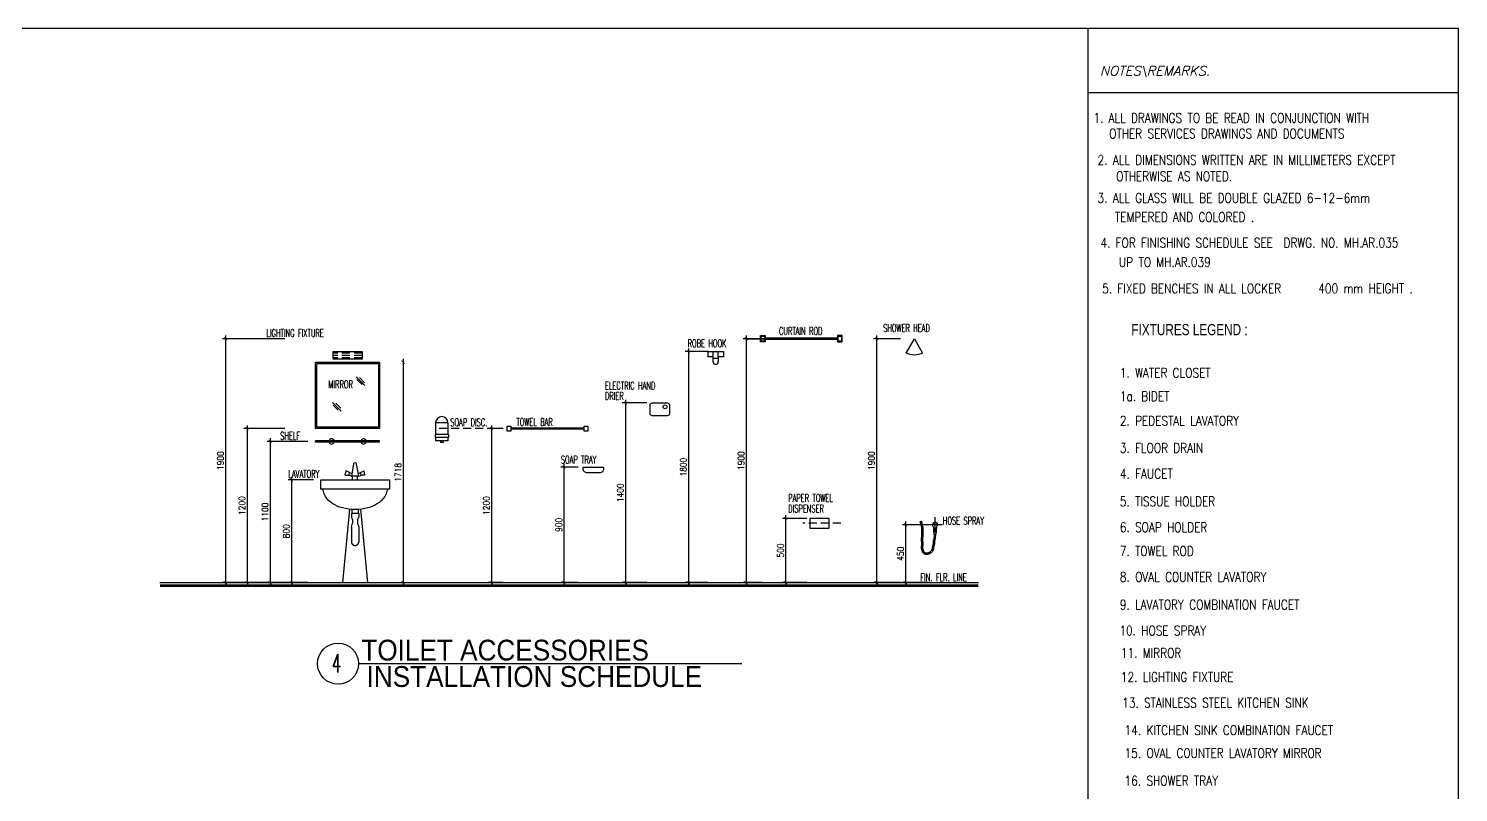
# Model space of a CAD drawing. Extents: x -171191 to -142314, y 196391 to 216316.
# Drawn here: x -154013 to -142866, y 210364 to 216316 of the extents above; entities that cross this region are included whole.
import ezdxf
from ezdxf.enums import TextEntityAlignment as Align

# ---------------------------------------------------------------- set-up
doc = ezdxf.new("R2010")
doc.units = 0
doc.header["$LTSCALE"] = 500
doc.header["$MEASUREMENT"] = 0
for name, pattern in [('CENTER2', [1.125, 0.75, -0.125, 0.125, -0.125]), ('HIDDEN', [0.375, 0.25, -0.125]), ('HIDDEN2', [0.1875, 0.125, -0.0625])]:
    doc.linetypes.add(name, pattern=pattern)
doc.layers.get('0').update_dxf_attribs({"linetype": 'CONTINUOUS'})
doc.layers.get('DEFPOINTS').update_dxf_attribs({"linetype": 'CONTINUOUS'})
for name, color, linetype in [('AXIS', 11, 'CENTER2'), ('BOARDER', 6, 'CONTINUOUS'), ('CONC', 3, 'CONTINUOUS'), ('DIM', 4, 'CONTINUOUS'), ('DIM1', 2, 'CONTINUOUS'), ('DRWIN', 2, 'CONTINUOUS'), ('FIX', 2, 'CONTINUOUS'), ('HATCH', 8, 'CONTINUOUS'), ('JUMP', 2, 'CONTINUOUS'), ('SANI', 2, 'CONTINUOUS'), ('SETTING', 3, 'CONTINUOUS'), ('TITLE', 1, 'CONTINUOUS'), ('TXT', 2, 'CONTINUOUS'), ('TXT1', 2, 'CONTINUOUS'), ('WallPartition', 2, 'CONTINUOUS')]:
    doc.layers.add(name, color=color, linetype=linetype)
doc.styles.add('DIM', font='simplex.shx', dxfattribs={"width": 0.85})
doc.styles.add('ITALICT', font='italict', dxfattribs={"height": 0.2})
doc.styles.add('ROMANS', font='romans.shx', dxfattribs={"width": 0.6})
doc.styles.add('TTXT', font='swisse.ttf', dxfattribs={"width": 0.9})
doc.dimstyles.new('DIM1-25', dxfattribs={"dimscale": 25, "dimtxt": 2, "dimasz": 1, "dimexe": 1, "dimexo": 1, "dimgap": 0.6, "dimtad": 1, "dimdec": 0, "dimdsep": 46, "dimtxsty": 'DIM', "dimblk1": 'ARCHTICK', "dimblk2": 'ARCHTICK', "dimsah": 1, "dimcen": 0.09, "dimdle": 1, "dimclrd": 256, "dimclrt": 2, "dimadec": 0, "dimazin": 0, "dimtfac": 1, "dimtdec": 0, "dimtix": 1, "dimtmove": 1, "dimatfit": 3, "dimldrblk": 'ARCHTICK', "dimfxl": 0, "dimtvp": 2, "dimtolj": 1, "dimtzin": 0, "dimarcsym": 0})

# ---------------------------------------------------------------- blocks, each defined once
blk = doc.blocks.new('A0-BOX')
at = {"layer": 'TITLE'}
for p, q in [((113.3, 79.7), (0, 79.7)), ((101.75, 0), (101.75, 79.7)), ((113.3, 0), (113.3, 79.7)), ((113.3, 77.7), (101.75, 77.7))]:
    blk.add_line(p, q, dxfattribs=at)
blk = doc.blocks.new('_ARCHTICK')
at = {"color": 0, "linetype": 'ByBlock', "const_width": 0.15}
blk.add_lwpolyline([(-0.5, -0.5), (0.5, 0.5)], dxfattribs=at)
blk = doc.blocks.new('*D149')
at = {"layer": 'DEFPOINTS', "color": 0}
for p in [(-147190, 213899), (-147402, 211999), (-147190, 211999)]:
    blk.add_point(p, dxfattribs=at)
at = {"layer": 'DIM', "color": 0, "lineweight": -2}
for p, q in [((-147215, 213899), (-147427, 213899)), ((-147215, 211999), (-147427, 211999))]:
    blk.add_line(p, q, dxfattribs=at)
at = {"layer": 'DIM', "lineweight": -2}
blk.add_line((-147402, 213924), (-147402, 211974), dxfattribs=at)
at = {"layer": 'DIM', "lineweight": -2, "xscale": 25, "yscale": 25, "zscale": 25}
for p, rotation in [((-147402, 213899), 90), ((-147402, 211999), 270)]:
    blk.add_blockref('_ARCHTICK', p, dxfattribs=dict(at, rotation=rotation))
at = {"layer": 'DIM', "color": 2, "insert": (-147442, 212949), "char_height": 50, "attachment_point": 5, "rotation": 90, "style": 'DIM'}
blk.add_mtext('\\A1;1900', dxfattribs=at)
blk = doc.blocks.new('*D162')
at = {"layer": 'DEFPOINTS', "color": 0}
for p in [(-151991, 213899), (-152477, 211999), (-152096, 211999)]:
    blk.add_point(p, dxfattribs=at)
at = {"layer": 'DIM', "color": 0, "lineweight": -2}
for p, q in [((-152016, 213899), (-152502, 213899)), ((-152121, 211999), (-152502, 211999))]:
    blk.add_line(p, q, dxfattribs=at)
at = {"layer": 'DIM', "lineweight": -2}
blk.add_line((-152477, 213924), (-152477, 211974), dxfattribs=at)
at = {"layer": 'DIM', "lineweight": -2, "xscale": 25, "yscale": 25, "zscale": 25}
for p, rotation in [((-152477, 213899), 90), ((-152477, 211999), 270)]:
    blk.add_blockref('_ARCHTICK', p, dxfattribs=dict(at, rotation=rotation))
at = {"layer": 'DIM', "color": 2, "insert": (-152517, 212949), "char_height": 50, "attachment_point": 5, "rotation": 90, "style": 'DIM'}
blk.add_mtext('\\A1;1900', dxfattribs=at)
blk = doc.blocks.new('*D161')
at = {"layer": 'DEFPOINTS', "color": 0}
for p in [(-148255, 213899), (-148418, 211999), (-148268, 211999)]:
    blk.add_point(p, dxfattribs=at)
at = {"layer": 'DIM', "color": 0, "lineweight": -2}
for p, q in [((-148280, 213899), (-148443, 213899)), ((-148293, 211999), (-148443, 211999))]:
    blk.add_line(p, q, dxfattribs=at)
at = {"layer": 'DIM', "lineweight": -2}
blk.add_line((-148418, 213924), (-148418, 211974), dxfattribs=at)
at = {"layer": 'DIM', "lineweight": -2, "xscale": 25, "yscale": 25, "zscale": 25}
for p, rotation in [((-148418, 213899), 90), ((-148418, 211999), 270)]:
    blk.add_blockref('_ARCHTICK', p, dxfattribs=dict(at, rotation=rotation))
at = {"layer": 'DIM', "color": 2, "insert": (-148458, 212949), "char_height": 50, "attachment_point": 5, "rotation": 90, "style": 'DIM'}
blk.add_mtext('\\A1;1900', dxfattribs=at)
blk = doc.blocks.new('*D165')
at = {"layer": 'DEFPOINTS', "color": 0}
for p in [(-151766, 212799), (-151964, 211999), (-151879, 211999)]:
    blk.add_point(p, dxfattribs=at)
at = {"layer": 'DIM', "color": 0, "lineweight": -2}
for p, q in [((-151791, 212799), (-151989, 212799)), ((-151904, 211999), (-151989, 211999))]:
    blk.add_line(p, q, dxfattribs=at)
at = {"layer": 'DIM', "lineweight": -2}
blk.add_line((-151964, 212824), (-151964, 211974), dxfattribs=at)
at = {"layer": 'DIM', "lineweight": -2, "xscale": 25, "yscale": 25, "zscale": 25}
for p, rotation in [((-151964, 212799), 90), ((-151964, 211999), 270)]:
    blk.add_blockref('_ARCHTICK', p, dxfattribs=dict(at, rotation=rotation))
at = {"layer": 'DIM', "color": 2, "insert": (-152004, 212399), "char_height": 50, "attachment_point": 5, "rotation": 90, "style": 'DIM'}
blk.add_mtext('\\A1;800', dxfattribs=at)
blk = doc.blocks.new('*D164')
at = {"layer": 'DEFPOINTS', "color": 0}
for p in [(-151812, 213099), (-152129, 211999), (-151812, 211999)]:
    blk.add_point(p, dxfattribs=at)
at = {"layer": 'DIM', "lineweight": -2}
blk.add_line((-152129, 213124), (-152129, 211974), dxfattribs=at)
at = {"layer": 'DIM', "color": 0, "lineweight": -2}
for p, q in [((-151837, 213099), (-152154, 213099)), ((-151837, 211999), (-152154, 211999))]:
    blk.add_line(p, q, dxfattribs=at)
at = {"layer": 'DIM', "lineweight": -2, "xscale": 25, "yscale": 25, "zscale": 25}
for p, rotation in [((-152129, 213099), 90), ((-152129, 211999), 270)]:
    blk.add_blockref('_ARCHTICK', p, dxfattribs=dict(at, rotation=rotation))
at = {"layer": 'DIM', "color": 2, "insert": (-152169, 212549), "char_height": 50, "attachment_point": 5, "rotation": 90, "style": 'DIM'}
blk.add_mtext('\\A1;1100', dxfattribs=at)
blk = doc.blocks.new('*D163')
at = {"layer": 'DEFPOINTS', "color": 0}
for p in [(-151991, 213199), (-152309, 211999), (-151991, 211999)]:
    blk.add_point(p, dxfattribs=at)
at = {"layer": 'DIM', "color": 0, "lineweight": -2}
for p, q in [((-152016, 213199), (-152334, 213199)), ((-152016, 211999), (-152334, 211999))]:
    blk.add_line(p, q, dxfattribs=at)
at = {"layer": 'DIM', "lineweight": -2}
blk.add_line((-152309, 213224), (-152309, 211974), dxfattribs=at)
at = {"layer": 'DIM', "lineweight": -2, "xscale": 25, "yscale": 25, "zscale": 25}
for p, rotation in [((-152309, 213199), 90), ((-152309, 211999), 270)]:
    blk.add_blockref('_ARCHTICK', p, dxfattribs=dict(at, rotation=rotation))
at = {"layer": 'DIM', "color": 2, "insert": (-152349, 212599), "char_height": 50, "attachment_point": 5, "rotation": 90, "style": 'DIM'}
blk.add_mtext('\\A1;1200', dxfattribs=at)
blk = doc.blocks.new('A$C753C42D5')
at = {"layer": 'SANI', "linetype": 'Continuous'}
for p, q in [((0.257, 0.925), (0.239, 0.829)), ((0.297, 0.829), (0.279, 0.925)), ((0.192, 0.837), (0.198, 0.871)), ((0.192, 0.837), (0.221, 0.837)), ((0.225, 0.857), (0.198, 0.871)), ((0.221, 0.837), (0.225, 0.857)), ((0.239, 0.829), (0.221, 0.837)), ((0.243, 0.848), (0.225, 0.857)), ((0.297, 0.829), (0.239, 0.829)), ((0.249, 0.8), (0.249, 0.829)), ((0.287, 0.8), (0.287, 0.829)), ((0.293, 0.848), (0.311, 0.857)), ((0.297, 0.829), (0.315, 0.837)), ((0.311, 0.857), (0.338, 0.871)), ((0.315, 0.837), (0.311, 0.857)), ((0.344, 0.837), (0.315, 0.837)), ((0.344, 0.837), (0.338, 0.871)), ((0.225, 0.572), (0.171, 0)), ((0.311, 0.572), (0.365, 0))]:
    blk.add_line(p, q, dxfattribs=at)
at = {"layer": 'SANI', "linetype": 'HIDDEN2'}
for p, q in [((0.244, 0.57), (0.244, 0.538)), ((0.292, 0.57), (0.292, 0.538)), ((0.297, 0.538), (0.239, 0.538)), ((0.239, 0.538), (0.239, 0.509)), ((0.239, 0.509), (0.249, 0.49)), ((0.239, 0.433), (0.249, 0.462)), ((0.249, 0.49), (0.249, 0.462)), ((0.287, 0.49), (0.297, 0.509)), ((0.287, 0.49), (0.287, 0.462)), ((0.287, 0.462), (0.297, 0.433)), ((0.297, 0.538), (0.297, 0.509)), ((0.239, 0.433), (0.239, 0.318)), ((0.297, 0.433), (0.297, 0.318))]:
    blk.add_line(p, q, dxfattribs=at)
at = {"layer": 'SANI', "linetype": 'Continuous'}
blk.add_lwpolyline([(0.536, 0.8), (0.536, 0.789), (0.536, 0.728), (0, 0.728), (0, 0.789), (0, 0.8)], close=True, dxfattribs=at)
for points in [[(0.516, 0.712, -0.107261), (0.5, 0.672, -0.107169), (0.444, 0.616, -0.077294), (0.368, 0.583, -0.06439), (0.269, 0.57, -0.06439), (0.169, 0.583, -0.077294), (0.093, 0.616, -0.107169), (0.037, 0.672, -0.107938), (0.021, 0.713, -0.000994)], [(0.517, 0.728, -0.000994), (0.517, 0.728, -0.145509)]]:
    blk.add_lwpolyline(points, format="xyb", dxfattribs=at)
for centre, radius, start, end in [((0.268, 0.923), 0.0115, 9.5273, 170.4727), ((0.002, 0.709), 0.0191, 10.8078, 88.4915), ((0.535, 0.709), 0.0191, 89.1936, 170.0196)]:
    blk.add_arc(centre, radius, start, end, dxfattribs=at)
at = {"layer": 'SANI', "linetype": 'HIDDEN2'}
blk.add_arc((0.268, 0.318), 0.0287, 180, 0, dxfattribs=at)
blk = doc.blocks.new('*D159')
at = {"layer": 'DEFPOINTS', "color": 0}
for p in [(-151093, 213717), (-151093, 211999), (-151093, 211999)]:
    blk.add_point(p, dxfattribs=at)
at = {"layer": 'DIM', "lineweight": -2}
blk.add_line((-151093, 213742), (-151093, 211974), dxfattribs=at)
at = {"layer": 'DIM', "lineweight": -2, "xscale": 25, "yscale": 25, "zscale": 25}
for p, rotation in [((-151093, 213717), 90), ((-151093, 211999), 270)]:
    blk.add_blockref('_ARCHTICK', p, dxfattribs=dict(at, rotation=rotation))
at = {"layer": 'DIM', "color": 2, "insert": (-151133, 212858), "char_height": 50, "attachment_point": 5, "rotation": 90, "style": 'DIM'}
blk.add_mtext('\\A1;1718', dxfattribs=at)
blk = doc.blocks.new('*D168')
at = {"layer": 'DEFPOINTS', "color": 0}
for p in [(-149704, 212899), (-149839, 211999), (-149704, 211999)]:
    blk.add_point(p, dxfattribs=at)
at = {"layer": 'DIM', "color": 0, "lineweight": -2}
for p, q in [((-149729, 212899), (-149864, 212899)), ((-149729, 211999), (-149864, 211999))]:
    blk.add_line(p, q, dxfattribs=at)
at = {"layer": 'DIM', "lineweight": -2}
blk.add_line((-149839, 212924), (-149839, 211974), dxfattribs=at)
at = {"layer": 'DIM', "lineweight": -2, "xscale": 25, "yscale": 25, "zscale": 25}
for p, rotation in [((-149839, 212899), 90), ((-149839, 211999), 270)]:
    blk.add_blockref('_ARCHTICK', p, dxfattribs=dict(at, rotation=rotation))
at = {"layer": 'DIM', "color": 2, "insert": (-149879, 212449), "char_height": 50, "attachment_point": 5, "rotation": 90, "style": 'DIM'}
blk.add_mtext('\\A1;900', dxfattribs=at)
blk = doc.blocks.new('*D167')
at = {"layer": 'DEFPOINTS', "color": 0}
for p in [(-150288, 213199), (-150404, 211999), (-150288, 211999)]:
    blk.add_point(p, dxfattribs=at)
at = {"layer": 'DIM', "color": 0, "lineweight": -2}
for p, q in [((-150313, 213199), (-150429, 213199)), ((-150313, 211999), (-150429, 211999))]:
    blk.add_line(p, q, dxfattribs=at)
at = {"layer": 'DIM', "lineweight": -2}
blk.add_line((-150404, 213224), (-150404, 211974), dxfattribs=at)
at = {"layer": 'DIM', "lineweight": -2, "xscale": 25, "yscale": 25, "zscale": 25}
for p, rotation in [((-150404, 213199), 90), ((-150404, 211999), 270)]:
    blk.add_blockref('_ARCHTICK', p, dxfattribs=dict(at, rotation=rotation))
at = {"layer": 'DIM', "color": 2, "insert": (-150444, 212599), "char_height": 50, "attachment_point": 5, "rotation": 90, "style": 'DIM'}
blk.add_mtext('\\A1;1200', dxfattribs=at)
blk = doc.blocks.new('*D166')
at = {"layer": 'DEFPOINTS', "color": 0}
for p in [(-147922, 212499), (-148111, 211999), (-147922, 211999)]:
    blk.add_point(p, dxfattribs=at)
at = {"layer": 'DIM', "color": 0, "lineweight": -2}
for p, q in [((-147947, 212499), (-148136, 212499)), ((-147947, 211999), (-148136, 211999))]:
    blk.add_line(p, q, dxfattribs=at)
at = {"layer": 'DIM', "lineweight": -2}
blk.add_line((-148111, 212524), (-148111, 211974), dxfattribs=at)
at = {"layer": 'DIM', "lineweight": -2, "xscale": 25, "yscale": 25, "zscale": 25}
for p, rotation in [((-148111, 212499), 90), ((-148111, 211999), 270)]:
    blk.add_blockref('_ARCHTICK', p, dxfattribs=dict(at, rotation=rotation))
at = {"layer": 'DIM', "color": 2, "insert": (-148151, 212249), "char_height": 50, "attachment_point": 5, "rotation": 90, "style": 'DIM'}
blk.add_mtext('\\A1;500', dxfattribs=at)
blk = doc.blocks.new('A$C5E8321AC')
at = {"layer": 'SANI'}
for p, q in [((0.1, 0.154), (0.004, 0.154)), ((0.004, 0.154), (0.004, 0.063)), ((0.1, 0.154), (0.1, 0.063)), ((0.104, 0.063), (0, 0.063)), ((0, 0.063), (0, 0.04)), ((0.104, 0.04), (0, 0.04)), ((0.004, 0.04), (0.004, 0.012)), ((0.1, 0.012), (0.004, 0.012)), ((0.041, 0.012), (0.041, 0)), ((0.062, 0.012), (0.062, 0)), ((0.1, 0.04), (0.1, 0.012)), ((0.104, 0.063), (0.104, 0.04)), ((0.062, 0), (0.041, 0))]:
    blk.add_line(p, q, dxfattribs=at)
blk.add_arc((0.052, 0.154), 0.0479, 0, 180, dxfattribs=at)
blk = doc.blocks.new('*D160')
at = {"layer": 'DEFPOINTS', "color": 0}
for p in [(-148692, 213799), (-148868, 211999), (-148692, 211999)]:
    blk.add_point(p, dxfattribs=at)
at = {"layer": 'DIM', "color": 0, "lineweight": -2}
for p, q in [((-148717, 213799), (-148893, 213799)), ((-148717, 211999), (-148893, 211999))]:
    blk.add_line(p, q, dxfattribs=at)
at = {"layer": 'DIM', "lineweight": -2}
blk.add_line((-148868, 213824), (-148868, 211974), dxfattribs=at)
at = {"layer": 'DIM', "lineweight": -2, "xscale": 25, "yscale": 25, "zscale": 25}
for p, rotation in [((-148868, 213799), 90), ((-148868, 211999), 270)]:
    blk.add_blockref('_ARCHTICK', p, dxfattribs=dict(at, rotation=rotation))
at = {"layer": 'DIM', "color": 2, "insert": (-148908, 212899), "char_height": 50, "attachment_point": 5, "rotation": 90, "style": 'DIM'}
blk.add_mtext('\\A1;1800', dxfattribs=at)
blk = doc.blocks.new('*D158')
at = {"layer": 'DEFPOINTS', "color": 0}
for p in [(-149167, 213399), (-149360, 211999), (-149167, 211999)]:
    blk.add_point(p, dxfattribs=at)
at = {"layer": 'DIM', "color": 0, "lineweight": -2}
for p, q in [((-149192, 213399), (-149385, 213399)), ((-149192, 211999), (-149385, 211999))]:
    blk.add_line(p, q, dxfattribs=at)
at = {"layer": 'DIM', "lineweight": -2}
blk.add_line((-149360, 213424), (-149360, 211974), dxfattribs=at)
at = {"layer": 'DIM', "lineweight": -2, "xscale": 25, "yscale": 25, "zscale": 25}
for p, rotation in [((-149360, 213399), 90), ((-149360, 211999), 270)]:
    blk.add_blockref('_ARCHTICK', p, dxfattribs=dict(at, rotation=rotation))
at = {"layer": 'DIM', "color": 2, "insert": (-149400, 212699), "char_height": 50, "attachment_point": 5, "rotation": 90, "style": 'DIM'}
blk.add_mtext('\\A1;1400', dxfattribs=at)
blk = doc.blocks.new('*D169')
at = {"layer": 'DEFPOINTS', "color": 0}
for p in [(-146966, 212449), (-147176, 211999), (-146966, 211999)]:
    blk.add_point(p, dxfattribs=at)
at = {"layer": 'DIM', "color": 0, "lineweight": -2}
for p, q in [((-146991, 212449), (-147201, 212449)), ((-146991, 211999), (-147201, 211999))]:
    blk.add_line(p, q, dxfattribs=at)
at = {"layer": 'DIM', "lineweight": -2}
blk.add_line((-147176, 212474), (-147176, 211974), dxfattribs=at)
at = {"layer": 'DIM', "lineweight": -2, "xscale": 25, "yscale": 25, "zscale": 25}
for p, rotation in [((-147176, 212449), 90), ((-147176, 211999), 270)]:
    blk.add_blockref('_ARCHTICK', p, dxfattribs=dict(at, rotation=rotation))
at = {"layer": 'DIM', "color": 2, "insert": (-147216, 212224), "char_height": 50, "attachment_point": 5, "rotation": 90, "style": 'DIM'}
blk.add_mtext('\\A1;450', dxfattribs=at)

msp = doc.modelspace()

# ---------------------------------------------------------------- linework, layer by layer
at = {"layer": 'AXIS'}
msp.add_line((-148417.8, 213898.8), (-148027.1, 213898.8), dxfattribs=at)
at = {"layer": 'AXIS', "linetype": 'CENTER2', "ltscale": 10}
for p, q in [((-146889.4, 212448.8), (-147008.5, 212448.8)), ((-146945.7, 212389.5), (-146945.7, 212508.6))]:
    msp.add_line(p, q, dxfattribs=at)
at = {"layer": 'BOARDER', "const_width": 20}
msp.add_lwpolyline([(-152989.2, 211974.8), (-146608.6, 211974.8)], dxfattribs=at)
at = {"layer": 'CONC'}
msp.add_lwpolyline([(-149167.3, 213314.8), (-149167.3, 213382.8, -0.4142136), (-149151.3, 213398.8), (-149033.3, 213398.8, -0.4142136), (-149017.3, 213382.8), (-149017.3, 213314.8, -0.4142136), (-149033.3, 213298.8), (-149151.3, 213298.8, -0.4142136)], format="xyb", close=True, dxfattribs=at)
at = {"layer": 'DIM1'}
msp.add_lwpolyline([(-149688.7, 212885.3), (-149688.7, 212898.8), (-149530, 212898.8), (-149530, 212885.3, -0.4142136), (-149561.5, 212853.8), (-149657.2, 212853.8, -0.4142136)], format="xyb", close=True, dxfattribs=at)
at = {"layer": 'DIM1', "linetype": 'HIDDEN'}
for points in [[(-146941.4, 212374.6), (-146942.7, 212366.8), (-146943.5, 212360.6), (-146944, 212355.5), (-146944.3, 212351.4), (-146944.5, 212348), (-146944.6, 212344.9), (-146944.9, 212341.7), (-146945.5, 212338.5), (-146946.4, 212335.3), (-146947.5, 212332.4), (-146948.6, 212329.7), (-146949.6, 212327.4), (-146950.5, 212325.2), (-146951.1, 212323.4), (-146951.6, 212321.9), (-146951.8, 212320.8), (-146951.8, 212319.7), (-146951.7, 212318.3), (-146951.5, 212316.5), (-146951.1, 212314.3), (-146950.6, 212311.8), (-146950.2, 212308.8), (-146950, 212305.5), (-146950.1, 212301.9), (-146950.7, 212298.2), (-146951.6, 212294.8), (-146952.6, 212291.7), (-146953.7, 212288.8), (-146954.7, 212286), (-146955.7, 212283.5), (-146956.4, 212281.1), (-146957, 212278.9), (-146957.4, 212276.6), (-146957.7, 212274.1), (-146957.9, 212271.4), (-146958.2, 212268.3), (-146958.5, 212265), (-146959, 212261.4), (-146959.8, 212257.7), (-146961, 212253.7), (-146962.7, 212249.8), (-146964.7, 212246.2), (-146967, 212242.7), (-146969.5, 212239.4), (-146972.1, 212236.4), (-146974.8, 212233.5), (-146977.6, 212231), (-146980.4, 212228.6), (-146983.2, 212226.5), (-146986.1, 212224.7), (-146989.1, 212223.1), (-146992.1, 212221.8), (-146995.2, 212220.8), (-146998.3, 212220), (-147001.5, 212219.4), (-147004.7, 212219), (-147008.1, 212218.7), (-147011.6, 212218.6), (-147015.2, 212218.7), (-147019, 212219), (-147022.8, 212219.7), (-147026.6, 212220.7), (-147030.4, 212222.3), (-147034.1, 212224.5), (-147037.3, 212227.4), (-147039.8, 212230.7), (-147041.6, 212234), (-147043, 212237.2), (-147044.1, 212240.3), (-147045, 212243.2), (-147045.8, 212245.9), (-147046.5, 212248.4), (-147047.3, 212250.8), (-147048.2, 212253.4), (-147049.1, 212256), (-147050, 212258.8), (-147050.8, 212261.9), (-147051.5, 212265.1), (-147051.9, 212268.6), (-147052.1, 212272.3), (-147051.8, 212275.9), (-147051.3, 212279.4), (-147050.7, 212282.6), (-147050, 212285.7), (-147049.4, 212288.8), (-147049, 212291.8), (-147048.6, 212294.9), (-147048.5, 212298.2), (-147048.6, 212301.7), (-147049, 212305.6), (-147049.5, 212309.9), (-147050.1, 212314.5), (-147050.8, 212319.3), (-147051.4, 212324.3), (-147051.8, 212329.4), (-147052, 212334.7), (-147052, 212339.8), (-147051.6, 212344.8), (-147051.1, 212349.6), (-147050.5, 212354), (-147049.9, 212358.2), (-147049.3, 212362.1), (-147048.8, 212365.7), (-147048.5, 212369), (-147048.4, 212372), (-147048.4, 212374.9), (-147048.5, 212377.8), (-147048.7, 212380.8), (-147049, 212383.9), (-147049.2, 212387), (-147049.4, 212390.4), (-147049.5, 212393.8), (-147049.4, 212397.4), (-147049.2, 212400.8), (-147049, 212404.1), (-147048.7, 212407.3), (-147048.4, 212410.3), (-147048.3, 212413.2), (-147048.2, 212415.9), (-147048.2, 212418.4), (-147048.5, 212420.9), (-147048.9, 212423.7), (-147049.7, 212427.5), (-147050.9, 212432.6), (-147052.5, 212439.3), (-147054.8, 212448), (-147057.6, 212459), (-147061, 212472.6)], [(-146951.3, 212376.2), (-146952.6, 212368.2), (-146953.4, 212361.7), (-146954, 212356.4), (-146954.3, 212352.1), (-146954.4, 212348.5), (-146954.6, 212345.6), (-146954.8, 212343), (-146955.3, 212340.7), (-146955.9, 212338.3), (-146956.8, 212336), (-146957.8, 212333.6), (-146958.8, 212331.3), (-146959.8, 212328.9), (-146960.6, 212326.5), (-146961.3, 212324.2), (-146961.7, 212321.9), (-146961.8, 212319.5), (-146961.7, 212317.2), (-146961.3, 212314.9), (-146960.9, 212312.5), (-146960.5, 212310.2), (-146960.1, 212307.8), (-146960, 212305.3), (-146960.1, 212302.8), (-146960.5, 212300.3), (-146961.2, 212297.7), (-146962, 212295), (-146963, 212292.3), (-146964.1, 212289.5), (-146965.1, 212286.7), (-146966, 212283.9), (-146966.8, 212281), (-146967.3, 212278.1), (-146967.7, 212275.1), (-146967.9, 212272.2), (-146968.1, 212269.2), (-146968.4, 212266.2), (-146968.8, 212263.2), (-146969.5, 212260.2), (-146970.4, 212257.2), (-146971.7, 212254.2), (-146973.3, 212251.3), (-146975.2, 212248.4), (-146977.3, 212245.7), (-146979.5, 212243.1), (-146981.8, 212240.7), (-146984.2, 212238.5), (-146986.5, 212236.5), (-146988.8, 212234.8), (-146991.1, 212233.4), (-146993.4, 212232.2), (-146995.7, 212231.2), (-146998, 212230.4), (-147000.5, 212229.8), (-147003.1, 212229.3), (-147005.8, 212229), (-147008.7, 212228.7), (-147011.7, 212228.6), (-147014.7, 212228.7), (-147017.7, 212228.9), (-147020.6, 212229.4), (-147023.4, 212230.2), (-147025.9, 212231.2), (-147028.1, 212232.5), (-147029.9, 212234.2), (-147031.4, 212236.2), (-147032.7, 212238.4), (-147033.7, 212240.8), (-147034.6, 212243.4), (-147035.4, 212246), (-147036.2, 212248.7), (-147037, 212251.4), (-147037.8, 212254), (-147038.7, 212256.6), (-147039.6, 212259.1), (-147040.4, 212261.7), (-147041.1, 212264.2), (-147041.6, 212266.8), (-147042, 212269.4), (-147042, 212272.1), (-147041.8, 212274.8), (-147041.4, 212277.7), (-147040.8, 212280.7), (-147040.2, 212283.8), (-147039.6, 212287.1), (-147039, 212290.5), (-147038.7, 212294.2), (-147038.5, 212298.1), (-147038.7, 212302.3), (-147039, 212306.7), (-147039.6, 212311.2), (-147040.2, 212315.8), (-147040.8, 212320.6), (-147041.4, 212325.3), (-147041.8, 212330.1), (-147042, 212334.8), (-147042, 212339.4), (-147041.7, 212343.9), (-147041.2, 212348.3), (-147040.6, 212352.6), (-147040, 212356.8), (-147039.4, 212360.7), (-147038.9, 212364.6), (-147038.5, 212368.3), (-147038.4, 212371.8), (-147038.4, 212375.2), (-147038.5, 212378.4), (-147038.8, 212381.6), (-147039, 212384.7), (-147039.3, 212387.7), (-147039.4, 212390.8), (-147039.5, 212393.8), (-147039.4, 212396.9), (-147039.3, 212400.1), (-147039, 212403.3), (-147038.7, 212406.4), (-147038.5, 212409.6), (-147038.3, 212412.8), (-147038.2, 212415.9), (-147038.3, 212419), (-147038.5, 212422.1), (-147039, 212425.5), (-147039.9, 212429.7), (-147041.1, 212434.9), (-147042.8, 212441.7), (-147045.1, 212450.4), (-147047.9, 212461.4), (-147051.3, 212475.1)]]:
    msp.add_lwpolyline(points, dxfattribs=at)
at = {"layer": 'DIM1'}
for centre, radius in [((-149050.9, 213368.4), 15.1), ((-147056.4, 212473), 3.64)]:
    msp.add_circle(centre, radius, dxfattribs=at)
at = {"layer": 'DRWIN'}
msp.add_line((-152989.2, 211998.8), (-146608.6, 211998.8), dxfattribs=at)
at = {"layer": 'FIX'}
for p, q in [((-147702.4, 213896.2), (-147702.4, 213902.7)), ((-148715.9, 213758.8), (-148715.9, 213798.8)), ((-148715.9, 213798.8), (-148595.9, 213798.8)), ((-148675.9, 213758.8), (-148675.9, 213798.8)), ((-148635.9, 213758.8), (-148635.9, 213798.8)), ((-148595.9, 213798.8), (-148595.9, 213758.8)), ((-148675.9, 213758.8), (-148715.9, 213758.8)), ((-148675.9, 213718.8), (-148675.9, 213758.8)), ((-148635.9, 213744.7), (-148675.9, 213744.7)), ((-148635.9, 213758.8), (-148635.9, 213718.8)), ((-148595.9, 213758.8), (-148635.9, 213758.8)), ((-151391, 213534.5), (-151458.7, 213602.2)), ((-151413.2, 213541.9), (-151453.8, 213582.5)), ((-151393.5, 213556.7), (-151432.9, 213596)), ((-151576.7, 213334.8), (-151644.3, 213402.5)), ((-151598.8, 213342.2), (-151639.4, 213382.8)), ((-151579.1, 213356.9), (-151618.5, 213396.3)), ((-149680.7, 213196.2), (-149680.7, 213202.7))]:
    msp.add_line(p, q, dxfattribs=at)
at = {"layer": 'FIX', "color": 2}
for p, q in [((-151775.8, 213093.4), (-151775.8, 213104.3)), ((-151275.8, 213104.3), (-151775.8, 213104.3)), ((-151275.8, 213093.4), (-151775.8, 213093.4)), ((-151275.8, 213093.4), (-151275.8, 213104.3))]:
    msp.add_line(p, q, dxfattribs=at)
at = {"layer": 'FIX'}
for points in [[(-148270.7, 213896.2), (-148270.7, 213874.1), (-148307.5, 213874.1), (-148307.5, 213923.6), (-148270.7, 213923.6), (-148270.7, 213902.7)], [(-147702.4, 213902.7), (-148275.7, 213902.7), (-148275.7, 213896.2), (-147702.4, 213896.2)], [(-147707.4, 213896.2), (-147707.4, 213874.1), (-147670.6, 213874.1), (-147670.6, 213923.6), (-147707.4, 213923.6), (-147707.4, 213902.7)], [(-149680.7, 213202.7), (-150254, 213202.7), (-150254, 213196.2), (-149680.7, 213196.2)]]:
    msp.add_lwpolyline(points, dxfattribs=at)
for points in [[(-148275.7, 213879.1), (-148302.5, 213879.1), (-148302.5, 213918.6), (-148275.7, 213918.6)], [(-147675.7, 213879.1), (-147702.5, 213879.1), (-147702.5, 213918.6), (-147675.7, 213918.6)], [(-150254, 213179.1), (-150280.8, 213179.1), (-150280.8, 213218.6), (-150254, 213218.6)], [(-149654, 213179.1), (-149680.8, 213179.1), (-149680.8, 213218.6), (-149654, 213218.6)]]:
    msp.add_lwpolyline(points, close=True, dxfattribs=at)
msp.add_lwpolyline([(-147107, 213898.8), (-147042.9, 213787.8, -0.2424864), (-147171.1, 213787.8)], format="xyb", close=True, dxfattribs=at)
at = {"layer": 'FIX', "color": 2}
for points in [[(-151275.8, 213716.5), (-151275.8, 213198.8), (-151775.8, 213198.8), (-151775.8, 213716.5)], [(-151285.8, 213706.5), (-151285.8, 213208.8), (-151765.8, 213208.8), (-151765.8, 213706.5)]]:
    msp.add_lwpolyline(points, close=True, dxfattribs=at)
at = {"layer": 'FIX'}
msp.add_arc((-148655.9, 213718.8), 20, 180, 0, dxfattribs=at)
at = {"layer": 'FIX', "color": 2}
for centre, start, end in [((-151650.8, 213098.8), 15.20227, 164.79773), ((-151400.8, 213098.8), 15.20227, 164.79773), ((-151650.8, 213098.8), 195.20227, 344.79773), ((-151400.8, 213098.8), 195.20227, 344.79773)]:
    msp.add_arc(centre, 20.6, start, end, dxfattribs=at)
at = {"layer": 'HATCH', "linetype": 'HIDDEN2'}
for p, q in [((-151413.3, 213786.8), (-151638.3, 213786.8)), ((-151413.3, 213768.8), (-151638.3, 213768.8)), ((-151413.3, 213750.8), (-151638.3, 213750.8)), ((-150374.4, 213198.8), (-150843.6, 213198.8)), ((-147679.9, 212461.3), (-147977.7, 212461.3))]:
    msp.add_line(p, q, dxfattribs=at)
at = {"layer": 'JUMP'}
msp.add_lwpolyline([(-147921.8, 212498.8), (-147921.8, 212423.8), (-147771.8, 212423.8), (-147771.8, 212498.8)], close=True, dxfattribs=at)
at = {"layer": 'SANI', "color": 6}
msp.add_line((-151440, 211367.3), (-148452.4, 211367.3), dxfattribs=at)
at = {"layer": 'SANI'}
msp.add_lwpolyline([(-151413.3, 213738.8), (-151638.3, 213738.8), (-151638.3, 213798.8), (-151413.3, 213798.8)], close=True, dxfattribs=at)
at = {"layer": 'SETTING'}
for p, q in [((-146957.3, 212429.8), (-146965.2, 212447.6)), ((-146934.2, 212429.8), (-146926.3, 212447.6)), ((-146955.7, 212391.9), (-146955.7, 212422.5)), ((-146954.3, 212383.5), (-146955.2, 212387.1)), ((-146952.1, 212377.2), (-146954.3, 212383.5)), ((-146946.6, 212368.9), (-146952.1, 212377.2)), ((-146946.3, 212368.9), (-146940.5, 212375.3)), ((-146938.7, 212379.2), (-146937.5, 212382.5)), ((-146937, 212384.4), (-146936.3, 212387.1)), ((-146935.7, 212391.9), (-146935.7, 212422.5))]:
    msp.add_line(p, q, dxfattribs=at)
for centre, radius, start, end in [((-146945.7, 212448.8), 20, 4.77123, 175.22877), ((-146959.7, 212450), 6, 175.22877, 203.96841), ((-146931.8, 212450), 6, 336.03159, 4.77123), ((-146973.7, 212422.5), 18, 0, 23.96841), ((-146963.7, 212424.7), 8, 0, 23.96841), ((-146935.7, 212391.9), 20, 180, 193.70485), ((-146957.6, 212385.8), 20, 328.31381, 340.75167), ((-146956.4, 212389.1), 20, 340.75167, 346.29515), ((-146955.7, 212391.9), 20, 346.29515, 0), ((-146917.7, 212422.5), 18, 156.03159, 180), ((-146927.7, 212424.7), 8, 156.03159, 180)]:
    msp.add_arc(centre, radius, start, end, dxfattribs=at)
at = {"layer": 'TITLE', "color": 6}
msp.add_circle((-151600, 211367.3), 160, dxfattribs=at)

# ---------------------------------------------------------------- block references
at = {"xscale": 250, "yscale": 250, "zscale": 250}
msp.add_blockref('A0-BOX', (-171191.3, 196390.7), dxfattribs=at)
at = {"layer": 'FIX', "xscale": 1000, "yscale": 1000, "zscale": 1000}
msp.add_blockref('A$C5E8321AC', (-150843.7, 213090.5), dxfattribs=at)
at = {"layer": 'WallPartition', "xscale": 1000, "yscale": 1000, "zscale": 1000}
msp.add_blockref('A$C753C42D5', (-151735.5, 211998.8), dxfattribs=at)

# ---------------------------------------------------------------- texts
at = {"layer": 'TITLE', "style": 'ROMANS', "width": 0.6}
msp.add_text('4', height=143.9, dxfattribs=at).set_placement((-151648.8, 211297.7))
at = {"layer": 'TXT', "style": 'ITALICT'}
msp.add_text('NOTES\\REMARKS.', height=75, dxfattribs=at).set_placement((-145660.6, 215949))
at = {"layer": 'TXT', "style": 'ROMANS'}
for s, height, width, p in [('1. ALL DRAWINGS TO BE READ IN CONJUNCTION WITH ', 75, 0.8, (-145711.4, 215582)), ('OTHER SERVICES DRAWINGS AND DOCUMENTS', 75, 0.8, (-145588.6, 215460)), ('2. ALL DIMENSIONS WRITTEN ARE IN MILLIMETERS EXCEPT', 75, 0.8, (-145678.6, 215254.7)), ('OTHERWISE AS NOTED.', 75, 0.8, (-145534, 215127.3)), ('3. ALL GLASS WILL BE DOUBLE GLAZED 6-12-6mm ', 75, 0.8, (-145678.7, 214958.6)), ('TEMPERED AND COLORED .', 75, 0.8, (-145544, 214810)), ('4. FOR FINISHING SCHEDULE SEE  DRWG. NO. MH.AR.035', 75, 0.8, (-145657, 214609.1)), ('UP TO MH.AR.039', 75, 0.8, (-145512.2, 214458.4)), ('5. FIXED BENCHES IN ALL LOCKER', 75, 0.8, (-145643.8, 214253)), ('400 mm HEIGHT .', 75, 0.8, (-143958, 214253.9)), ('SHOWER HEAD', 60, 0.6, (-147351, 213952.4)), ('LIGHTING FIXTURE', 60, 0.6, (-152159.2, 213912.7)), ('CURTAIN ROD', 60, 0.6, (-148162.6, 213929.6)), ('ROBE HOOK', 60, 0.6, (-148875, 213833.6)), ('MIRROR ', 60, 0.6, (-151675, 213513.4)), ('ELECTRIC HAND', 60, 0.6, (-149519.5, 213503.6)), ('1. WATER CLOSET', 75, 0.8, (-145505.2, 213596.1)), ('DRIER', 60, 0.6, (-149519.5, 213423.6)), ('1a. BIDET', 75, 0.8, (-145505.2, 213413.4)), ('SOAP DISC.', 60, 0.6, (-150725, 213217.8)), ('TOWEL BAR', 60, 0.6, (-150209.9, 213220.8)), ('2. PEDESTAL LAVATORY', 75, 0.8, (-145505.2, 213221.9)), ('SHELF', 60, 0.6, (-152051.4, 213112.6)), ('3. FLOOR DRAIN', 75, 0.8, (-145505.2, 213010.7)), ('SOAP TRAY', 60, 0.6, (-149863.3, 212926.7)), ('LAVATORY', 60, 0.6, (-151987, 212816.2)), ('4. FAUCET', 75, 0.8, (-145505.2, 212809.5)), ('PAPER TOWEL', 60, 0.6, (-148090.7, 212629.3)), ('DISPENSER', 60, 0.6, (-148090.7, 212545.9)), ('5. TISSUE HOLDER', 75, 0.8, (-145505.2, 212593.6)), ('HOSE SPRAY', 60, 0.6, (-146885.9, 212450.9)), ('6. SOAP HOLDER', 75, 0.8, (-145505.2, 212392.4)), ('7. TOWEL ROD', 75, 0.8, (-145505.2, 212206.6)), ('FIN. FLR. LINE', 60, 0.6, (-147060.6, 212009.7)), ('8. OVAL COUNTER LAVATORY', 75, 0.8, (-145505.2, 212005.4)), ('9. LAVATORY COMBINATION FAUCET', 75, 0.8, (-145505.2, 211789.5)), ('10. HOSE SPRAY', 75, 0.8, (-145508.7, 211587.6)), ('11. MIRROR', 75, 0.8, (-145497, 211413.2)), ('12. LIGHTING FIXTURE', 75, 0.8, (-145496.6, 211225.8)), ('13. STAINLESS STEEL KITCHEN SINK', 75, 0.8, (-145486.7, 211025.3)), ('14. KITCHEN SINK COMBINATION FAUCET', 75, 0.8, (-145468.1, 210811.7)), ('15. OVAL COUNTER LAVATORY MIRROR', 75, 0.8, (-145468.1, 210632.5)), ('16. SHOWER TRAY', 75, 0.8, (-145468.1, 210417.8))]:
    msp.add_text(s, height=height, dxfattribs=dict(at, width=width)).set_placement(p)
at = {"layer": 'TXT1', "color": 6, "style": 'TTXT', "width": 0.75}
msp.add_text('FIXTURES LEGEND :', height=87.5, dxfattribs=at).set_placement((-144962.4, 213970.3), align=Align.MIDDLE)
at = {"layer": 'TXT1', "color": 6, "style": 'TTXT', "width": 0.9}
for s, p in [('TOILET ACCESSORIES', (-151418.6, 211391.7)), ('INSTALLATION SCHEDULE', (-151377.7, 211186.1))]:
    msp.add_text(s, height=162.094, dxfattribs=at).set_placement(p)

# ---------------------------------------------------------------- dimensions: what is measured, and where the dimension line sits
at = {"layer": 'DIM'}
for base, p1, p2, text, picture, middle in [((-152477.3, 211998.8), (-151991.2, 213898.8), (-152096.2, 211998.8), '1900', '*D162', (-152517.3, 212948.8)), ((-148417.8, 211998.8), (-148255.4, 213898.8), (-148267.5, 211998.8), '1900', '*D161', (-148457.8, 212948.8)), ((-147402, 211998.8), (-147190.5, 213898.8), (-147190.5, 211998.8), '1900', '*D149', (-147442, 212948.8)), ((-148868.1, 211998.8), (-148692.5, 213798.8), (-148692.5, 211998.8), '1800', '*D160', (-148908.1, 212898.8)), ((-149360.2, 211998.8), (-149167.3, 213398.8), (-149167.3, 211998.8), '1400', '*D158', (-149400.2, 212698.8)), ((-152308.9, 211998.8), (-151991.2, 213198.8), (-151991.2, 211998.8), '1200', '*D163', (-152348.9, 212598.8)), ((-152129.4, 211998.8), (-151811.7, 213098.8), (-151811.7, 211998.8), '1100', '*D164', (-152169.4, 212548.8)), ((-150404.4, 211998.8), (-150287.5, 213198.8), (-150287.5, 211998.8), '1200', '*D167', (-150444.4, 212598.8)), ((-149838.8, 211998.8), (-149704.5, 212898.8), (-149704.5, 211998.8), '900', '*D168', (-149878.8, 212448.8)), ((-151963.7, 211998.8), (-151765.8, 212798.8), (-151879.5, 211998.8), '800', '*D165', (-152003.7, 212398.8)), ((-148111, 211998.8), (-147921.8, 212498.8), (-147921.8, 211998.8), '500', '*D166', (-148151, 212248.8)), ((-147175.8, 211998.8), (-146965.6, 212448.8), (-146965.6, 211998.8), '450', '*D169', (-147215.8, 212223.8))]:
    dim = msp.add_linear_dim(base=base, p1=p1, p2=p2, angle=90, text=text, dimstyle='DIM1-25', dxfattribs=at)
    dim.commit()
    dim.dimension.update_dxf_attribs({"geometry": picture, "text_midpoint": middle})
dim = msp.add_linear_dim(base=(-151092.9, 211998.8), p1=(-151092.9, 213716.5), p2=(-151092.9, 211998.8), angle=90, dimstyle='DIM1-25', dxfattribs=at)
dim.commit()
dim.dimension.update_dxf_attribs({"geometry": '*D159', "text_midpoint": (-151132.9, 212857.7)})

doc.saveas('drawing.dxf')
